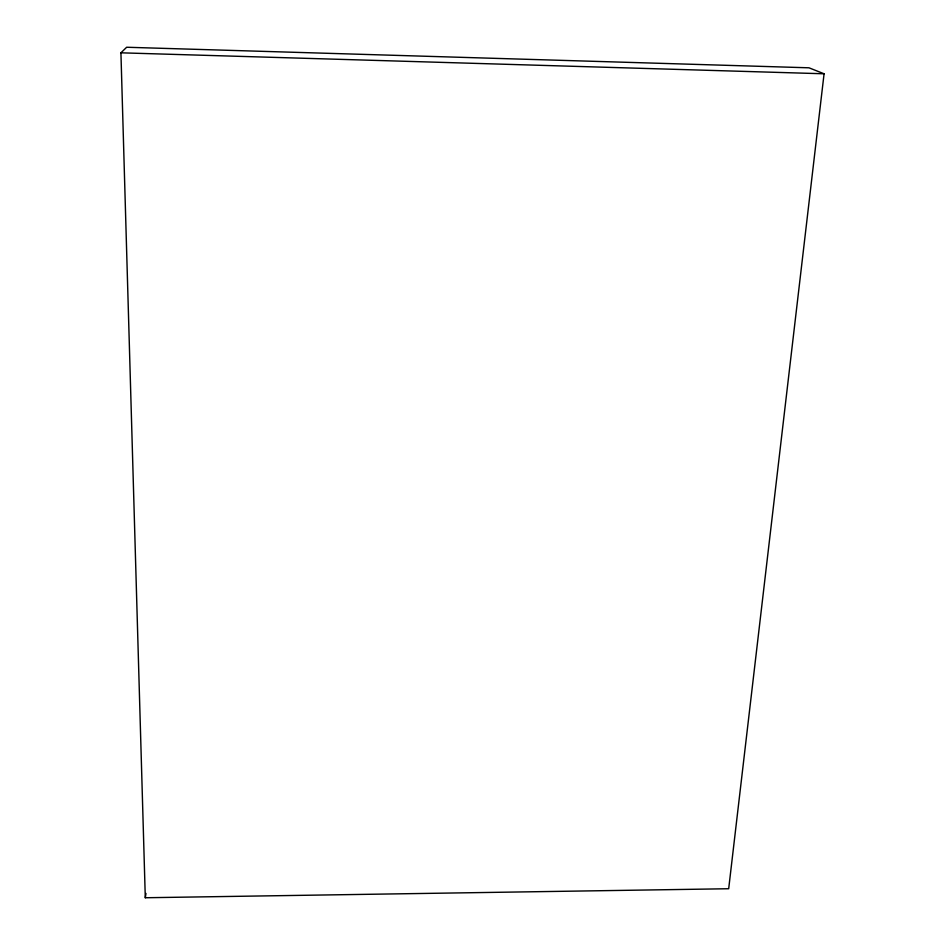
<?xml version="1.0" encoding="UTF-8"?>
<svg xmlns="http://www.w3.org/2000/svg" width="945" height="945" viewBox="0 0 945 945"><rect width="100%" height="100%" fill="white"/><g stroke="black" fill="none" stroke-linecap="round" stroke-linejoin="round"><path stroke-width="1.42" d="M824.075 73.781L728.689 888.737L145.294 897.75L120.925 52.814L126.654 47.25L808.979 67.804L824.075 73.781L120.925 52.814M145.294 897.75L145.979 893.427"/></g></svg>
